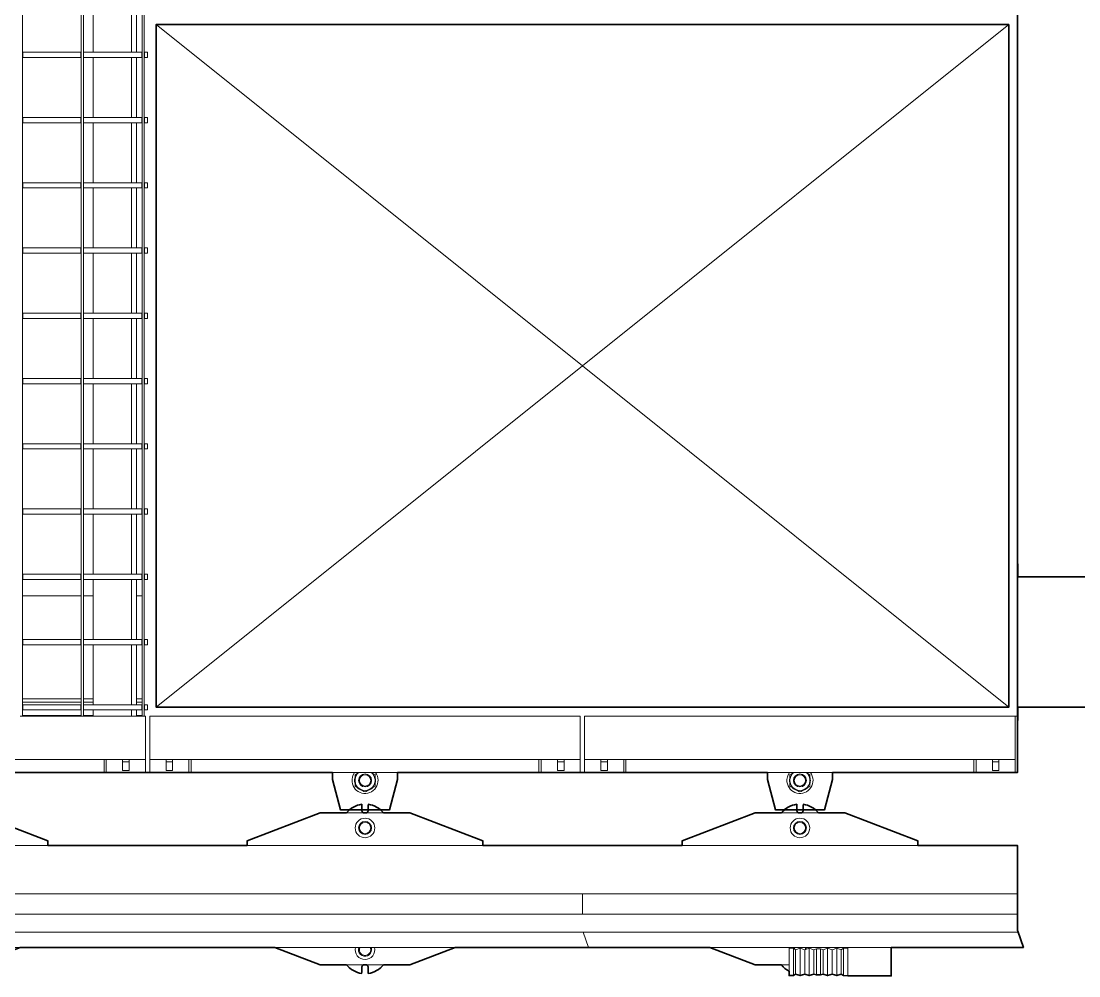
# Model space of a CAD drawing. Extents: x 28911 to 70911, y -59 to 29641.
# Drawn here: x 56482 to 58914, y 19060 to 21255 of the extents above; entities that cross this region are included whole.
import ezdxf

# ---------------------------------------------------------------- set-up
doc = ezdxf.new("R2010")
doc.units = 0
doc.header["$LTSCALE"] = 300
doc.header["$MEASUREMENT"] = 0
doc.linetypes.add('CONTINUA', pattern=[0])
for name, color, linetype, lineweight in [('21 CONTINUA 0.05', 6, 'Continuous', 9), ('22 CONTINUA 0.18', 3, 'Continuous', 18), ('23 CONTINUA 0.35', 4, 'Continuous', 35)]:
    doc.layers.add(name, color=color, linetype=linetype, lineweight=lineweight)

# ---------------------------------------------------------------- blocks, each defined once
blk = doc.blocks.new('A$C85772a73')
at = {"layer": '21 CONTINUA 0.05', "color": 7, "linetype": 'CONTINUA'}
for p, q in [((400, 138.7), (400, 201.7)), ((405, 142.1), (405, 198.2)), ((415.5, 138.7), (415.5, 201.7)), ((426, 142.1), (426, 198.2)), ((436.5, 138.7), (436.5, 201.7)), ((447, 142.1), (447, 198.2)), ((453, 140.2), (453, 200.2)), ((462, 140.2), (462, 200.2)), ((468, 142.1), (468, 198.2)), ((478.5, 138.7), (478.5, 201.7)), ((489, 142.1), (489, 198.2)), ((499.5, 138.7), (499.5, 201.7)), ((510, 142.1), (510, 198.2)), ((515, 138.7), (515, 201.7))]:
    blk.add_line(p, q, dxfattribs=at)
at = {"layer": '22 CONTINUA 0.18', "color": 7, "linetype": 'CONTINUA'}
for p, q in [((290, 202.2), (290, 137.2)), ((390, 202.2), (290, 202.2)), ((390, 137.2), (390, 202.2)), ((400, 201.7), (390, 201.7)), ((405, 198.2), (400, 201.7)), ((415.5, 201.7), (405, 198.2)), ((426, 198.2), (415.5, 201.7)), ((436.5, 201.7), (426, 198.2)), ((447, 198.2), (436.5, 201.7)), ((453, 200.2), (447, 198.2)), ((462, 200.2), (453, 200.2)), ((468, 198.2), (462, 200.2)), ((478.5, 201.7), (468, 198.2)), ((489, 198.2), (478.5, 201.7)), ((499.5, 201.7), (489, 198.2)), ((510, 198.2), (499.5, 201.7)), ((515, 201.7), (510, 198.2)), ((525, 201.7), (515, 201.7)), ((525, 170.2), (525, 201.7)), ((1491.9, 196.6), (1492.5, 196.1)), ((1492.5, 194.5), (1492.5, 183.2)), ((1507.5, 196.1), (1508.1, 196.6)), ((1507.5, 183.2), (1507.5, 194.5)), ((525, 177.2), (544.3, 177.2)), ((544.3, 177.2), (545.6, 177.2)), ((545.6, 177.2), (594.7, 177.2)), ((594.7, 177.2), (603.1, 177.2)), ((603.4, 177.1), (707.3, 136.8)), ((1292.7, 136.8), (1396.6, 177.1)), ((1396.9, 177.2), (1405.3, 177.2)), ((1405.3, 177.2), (1454.4, 177.2)), ((1454.4, 177.2), (1455.7, 177.2)), ((1455.7, 177.2), (1544.3, 177.2)), ((1544.3, 177.2), (1545.6, 177.2)), ((1545.6, 177.2), (1594.7, 177.2)), ((1594.7, 177.2), (1603.1, 177.2)), ((1603.4, 177.1), (1707.3, 136.8)), ((525, 138.7), (525, 170.2)), ((986.2, 136.8), (-13.8, 136.8)), ((-13.8, 136.8), (-0.7, 99.8)), ((290, 137.2), (290, 136.8)), ((390, 138.7), (400, 138.7)), ((390, 136.8), (390, 137.2)), ((400, 138.7), (405, 142.1)), ((405, 142.1), (415.5, 138.7)), ((415.5, 138.7), (426, 142.1)), ((426, 142.1), (436.5, 138.7)), ((436.5, 138.7), (447, 142.1)), ((447, 142.1), (453, 140.2)), ((453, 140.2), (462, 140.2)), ((462, 140.2), (468, 142.1)), ((468, 142.1), (478.5, 138.7)), ((478.5, 138.7), (489, 142.1)), ((489, 142.1), (499.5, 138.7)), ((499.5, 138.7), (510, 142.1)), ((510, 142.1), (515, 138.7)), ((515, 138.7), (525, 138.7)), ((986.2, 136.8), (998.5, 102.1)), ((2986.2, 136.8), (986.2, 136.8)), ((0, 97.8), (-0.7, 99.8)), ((0, 102.1), (6000, 102.1)), ((6000, 102.1), (0, 102.1)), ((0, -97.8), (0, 102.1)), ((0, 60.4), (1000, 60.4)), ((1000, 13.8), (1000, 60.4)), ((1000, 60.4), (3000, 60.4)), ((0, 13.8), (1000, 13.8)), ((1000, 13.8), (3000, 13.8)), ((6000, -97.8), (0, -97.8)), ((229, -98.8), (229, -107.1)), ((396.6, -172.8), (229.6, -108.1)), ((770.4, -108.1), (603.4, -172.8)), ((771, -98.8), (771, -107.1)), ((1229, -98.8), (1229, -107.1)), ((1396.6, -172.8), (1229.6, -108.1)), ((1770.4, -108.1), (1603.4, -172.8)), ((1771, -98.8), (1771, -107.1)), ((2229, -98.8), (2229, -107.1)), ((2396.6, -172.8), (2229.6, -108.1)), ((405.3, -172.8), (396.9, -172.8)), ((405.3, -172.8), (454.4, -172.8)), ((454.4, -172.8), (455.7, -172.8)), ((455.7, -172.8), (544.3, -172.8)), ((492.5, -191.8), (491.9, -192.3)), ((492.5, -178.8), (492.5, -190.2)), ((507.5, -190.2), (507.5, -178.8)), ((508.1, -192.3), (507.5, -191.8)), ((544.3, -172.8), (545.6, -172.8)), ((545.6, -172.8), (594.7, -172.8)), ((603.1, -172.8), (594.7, -172.8)), ((1405.3, -172.8), (1396.9, -172.8)), ((1405.3, -172.8), (1454.4, -172.8)), ((1454.4, -172.8), (1455.7, -172.8)), ((1455.7, -172.8), (1544.3, -172.8)), ((1492.5, -191.8), (1491.9, -192.3)), ((1492.5, -178.8), (1492.5, -190.2)), ((1507.5, -190.2), (1507.5, -178.8)), ((1508.1, -192.3), (1507.5, -191.8)), ((1544.3, -172.8), (1545.6, -172.8)), ((1545.6, -172.8), (1594.7, -172.8)), ((1603.1, -172.8), (1594.7, -172.8))]:
    blk.add_line(p, q, dxfattribs=at)
at = {"layer": '22 CONTINUA 0.18', "color": 7, "linetype": 'CONTINUA', "flags": 128}
for points in [[(477.7, 138.9), (477.9, 137.9), (478.1, 136.8)], [(514.6, 138.9), (514.6, 138.7), (514, 136.8)], [(521.9, 136.8), (522.1, 137.9), (522.2, 138.7)]]:
    blk.add_lwpolyline(points, dxfattribs=at)
at = {"layer": '22 CONTINUA 0.18', "color": 7, "linetype": 'CONTINUA'}
for centre, radius in [((500, -137.8), 22.5), ((1500, -137.8), 22.5), ((500, -137.8), 15), ((500, -137.8), 13), ((1500, -137.8), 15), ((1500, -137.8), 13)]:
    blk.add_circle(centre, radius, dxfattribs=at)
for centre, radius, start, end in [((1500, 142.1), 55, 98.4409, 140.4788), ((1500, 142.1), 55, 39.5212, 81.5591), ((500, 142.1), 55, 39.5212, 62.9643), ((603.1, 176.3), 0.83, 68.7344, 89.9491), ((1396.9, 176.3), 0.83, 90.0509, 111.2656), ((1500, 183.2), 7.5, 180, 233.1301), ((1500, 183.2), 7.5, 306.8699, 0), ((1603.1, 176.3), 0.83, 68.7344, 89.9491), ((1500, 142.1), 22.5, 90, 193.6244), ((1500, 142.1), 15, 339.3087, 180), ((1500, 142.1), 13, 335.94, 180), ((1500, 142.1), 22.5, 346.3756, 90), ((500, 142.1), 15, 185.026, 200.6913), ((500, 142.1), 13, 182.9148, 204.06), ((500, 142.1), 13, 335.94, 351.1837), ((1500, 142.1), 15, 180, 200.6913), ((1500, 142.1), 13, 180, 204.06), ((230, -98.8), 0.957, 92.9521, 182.6753), ((230, -107.2), 0.998, 178.5331, 246.8832), ((770, -98.8), 0.957, 357.3247, 87.0479), ((770, -107.2), 0.998, 293.1168, 1.4669), ((1230, -98.8), 0.957, 92.9521, 182.6753), ((1230, -107.2), 0.998, 178.5331, 246.8832), ((1770, -98.8), 0.957, 357.3247, 87.0479), ((1770, -107.2), 0.998, 293.1168, 1.4669), ((2230, -98.8), 0.957, 92.9521, 182.6753), ((2230, -107.2), 0.998, 178.5331, 246.8832), ((396.9, -172), 0.83, 248.7344, 269.9491), ((500, -137.8), 55, 219.5212, 261.5591), ((500, -178.8), 7.5, 126.8699, 180), ((500, -178.8), 7.5, 0, 53.1301), ((500, -137.8), 55, 278.4409, 320.4788), ((603.1, -172), 0.83, 270.0509, 291.2656), ((1396.9, -172), 0.83, 248.7344, 269.9491), ((1500, -137.8), 55, 219.5212, 261.5591), ((1500, -178.8), 7.5, 126.8699, 180), ((1500, -178.8), 7.5, 0, 53.1301), ((1500, -137.8), 55, 278.4409, 320.4788), ((1603.1, -172), 0.83, 270.0509, 291.2656)]:
    blk.add_arc(centre, radius, start, end, dxfattribs=at)
for points, knots in [([(1492.5, 196.1), (1492.5, 196), (1492.5, 196), (1492.5, 195.6), (1492.5, 195.1), (1492.5, 194.7), (1492.5, 194.5)], [0, 0, 0, 0, 0.2505077, 0.5001592, 0.7499619, 1, 1, 1, 1]), ([(1507.5, 194.5), (1507.5, 194.7), (1507.5, 195.1), (1507.5, 195.6), (1507.5, 196), (1507.5, 196), (1507.5, 196.1)], [0, 0, 0, 0, 0.250602, 0.500291, 0.750045, 1, 1, 1, 1]), ([(492.5, -190.2), (492.5, -190.4), (492.5, -190.8), (492.5, -191.3), (492.5, -191.7), (492.5, -191.7), (492.5, -191.8)], [0, 0, 0, 0, 0.250602, 0.500291, 0.750045, 1, 1, 1, 1]), ([(507.5, -191.8), (507.5, -191.7), (507.5, -191.7), (507.5, -191.3), (507.5, -190.8), (507.5, -190.4), (507.5, -190.2)], [0, 0, 0, 0, 0.250508, 0.500159, 0.749962, 1, 1, 1, 1]), ([(1492.5, -190.2), (1492.5, -190.4), (1492.5, -190.8), (1492.5, -191.3), (1492.5, -191.7), (1492.5, -191.7), (1492.5, -191.8)], [0, 0, 0, 0, 0.250602, 0.500291, 0.750045, 1, 1, 1, 1]), ([(1507.5, -191.8), (1507.5, -191.7), (1507.5, -191.7), (1507.5, -191.3), (1507.5, -190.8), (1507.5, -190.4), (1507.5, -190.2)], [0, 0, 0, 0, 0.250508, 0.500159, 0.749962, 1, 1, 1, 1])]:
    blk.add_open_spline(points, degree=3, knots=knots, dxfattribs=at)
at = {"layer": '23 CONTINUA 0.35', "color": 7, "linetype": 'CONTINUA'}
for points in [[(492.5, -192.3, -0.188235), (457.6, -172.8), (455.7, -172.8), (454.4, -172.8), (405.3, -172.8), (396.7, -172.8), (229, -107.9), (229, -97.8), (0, -97.8), (0, 97.8), (-0.7, 99.8), (-13.8, 136.8), (290, 136.8), (290, 137.2), (290, 202.2), (390, 202.2), (400, 201.7), (405, 198.2), (415.5, 201.7), (426, 198.2), (436.5, 201.7), (447, 198.2), (453, 200.2), (462, 200.2), (468, 198.2), (478.5, 201.7), (489, 198.2), (499.5, 201.7), (510, 198.2), (515, 201.7), (525, 201.7), (525, 191.1, -0.102648), (542.4, 177.2), (544.3, 177.2), (545.6, 177.2), (594.7, 177.2), (603.3, 177.2), (707.3, 136.8), (986.2, 136.8), (1292.7, 136.8)], [(1292.7, 136.8), (1396.7, 177.2), (1405.3, 177.2), (1454.4, 177.2), (1457.6, 177.2, -0.188235), (1492.5, 196.6), (1492.5, 183.2, 0.236068), (1495.5, 177.2), (1504.5, 177.2, 0.236068), (1507.5, 183.2), (1507.5, 194.5)], [(1507.5, 196.6, -0.188235), (1542.4, 177.2), (1544.3, 177.2), (1545.6, 177.2), (1594.7, 177.2), (1603.3, 177.2), (1707.3, 136.8), (2292.7, 136.8), (2396.7, 177.2), (2405.3, 177.2), (2454.4, 177.2), (2457.6, 177.2, -0.188235), (2492.5, 196.6), (2492.5, 183.2, 0.236068), (2495.5, 177.2), (2504.5, 177.2, 0.236068), (2507.5, 183.2), (2507.5, 194.5)], [(1492.5, -192.3, -0.188235), (1457.6, -172.8), (1455.7, -172.8), (1454.4, -172.8), (1405.3, -172.8), (1396.7, -172.8), (1229, -107.9), (1229, -97.8), (771, -97.8), (771, -107.9), (603.3, -172.8), (594.7, -172.8), (545.6, -172.8), (542.4, -172.8, -0.188235), (507.5, -192.3), (507.5, -178.8, 0.236068), (504.5, -172.8), (495.5, -172.8, 0.236068), (492.5, -178.8), (492.5, -190.2)], [(2492.5, -192.3, -0.188235), (2457.6, -172.8), (2455.7, -172.8), (2454.4, -172.8), (2405.3, -172.8), (2396.7, -172.8), (2229, -107.9), (2229, -97.8), (1771, -97.8), (1771, -107.9), (1603.3, -172.8), (1594.7, -172.8), (1545.6, -172.8), (1542.4, -172.8, -0.188235), (1507.5, -192.3), (1507.5, -178.8, 0.236068), (1504.5, -172.8), (1495.5, -172.8, 0.236068), (1492.5, -178.8), (1492.5, -190.2)]]:
    blk.add_lwpolyline(points, format="xyb", dxfattribs=at)
blk = doc.blocks.new('A$C65babe7a')
at = {"layer": '23 CONTINUA 0.35', "color": 253}
for p, q in [((-1615, 0), (-1255, 0)), ((-1615, -1), (-1615, 0)), ((-1255, 0), (-1255, -1)), ((1255, 0), (1615, 0)), ((1255, -1), (1255, 0)), ((1615, 0), (1615, -1)), ((-1585, -1), (-1615, -1)), ((-1585, -500), (-1585, -1)), ((-1285, -1), (-1285, -500)), ((-1255, -1), (-1285, -1)), ((1285, -1), (1255, -1)), ((1285, -837), (1285, -1)), ((1585, -1), (1585, -837)), ((1615, -1), (1585, -1)), ((-1615, -500), (-1585, -500)), ((-1615, -502), (-1615, -500)), ((-1585, -502), (-1615, -502)), ((-1285, -500), (-1255, -500)), ((-1255, -502), (-1285, -502)), ((-1255, -500), (-1255, -502)), ((-1136, -621), (-1133.8, -621)), ((-1136, -651), (-1136, -621)), ((-1133.8, -621), (-1133.8, -651)), ((-723.8, -621), (-721.8, -621)), ((-723.8, -651), (-723.8, -621)), ((-721.8, -621), (-721.8, -651)), ((776.2, -621), (778.2, -621)), ((776.2, -651), (776.2, -621)), ((778.2, -621), (778.2, -651)), ((-1133.8, -651), (-723.8, -651)), ((-721.8, -651), (776.2, -651)), ((1255, -837), (1285, -837)), ((1255, -839), (1255, -837)), ((1285, -839), (1255, -839)), ((1296.8, -918), (1285, -839)), ((1585, -837), (1615, -837)), ((1585, -839), (1585, -1509)), ((1615, -839), (1585, -839)), ((1615, -837), (1615, -839)), ((1166.4, -875.1), (1192.4, -860.1)), ((1193.7, -862.4), (1167.2, -877.7)), ((1192.4, -860.1), (1193.7, -862.4)), ((1167.2, -877.7), (1193.5, -953.7)), ((1193.5, -953.7), (1296.8, -918)), ((-1136, -981), (-1136, -951)), ((-1133.8, -951), (-1133.8, -981)), ((-723.8, -951), (-1133.8, -951)), ((-723.8, -981), (-723.8, -951)), ((-721.8, -951), (-721.8, -981)), ((776.2, -951), (-721.8, -951)), ((776.2, -981), (776.2, -951)), ((778.2, -951), (778.2, -981)), ((-1133.8, -981), (-1136, -981)), ((-721.8, -981), (-723.8, -981)), ((778.2, -981), (776.2, -981)), ((880.3, -1040.3), (906.6, -1025.1)), ((881.6, -1042.6), (880.3, -1040.3)), ((907.6, -1027.6), (881.6, -1042.6)), ((1185, -1509), (907.6, -1027.6)), ((1185, -1528.9), (1185, -1509)), ((1185, -1578), (1185, -1528.9)), ((1585, -1509), (1585, -1529)), ((1585, -1529), (1585, -1578)), ((1585, -1529), (1585, -1529)), ((1155, -1578), (1185, -1578)), ((1155, -1580), (1155, -1578)), ((1185, -1580), (1155, -1580)), ((1585, -1578), (1615, -1578)), ((1615, -1580), (1585, -1580)), ((1615, -1578), (1615, -1580))]:
    blk.add_line(p, q, dxfattribs=at)
for centre, radius, start, end in [((-1135, -501), 450, 180.1273, 269.8727), ((-1135, -501), 150, 180.382, 269.618), ((777.2, -1101), 450, 30.1273, 89.8727), ((777.2, -1101), 150, 30.382, 89.618)]:
    blk.add_arc(centre, radius, start, end, dxfattribs=at)
blk = doc.blocks.new('A$C17a604b0')
at = {"layer": '21 CONTINUA 0.05', "color": 253, "linetype": 'Continuous'}
for p, q in [((712.5, -1600), (712.5, 1600)), ((847.5, -1600), (847.5, 1600)), ((852.5, -1600), (852.5, 1600)), ((987.5, -1600), (987.5, 1600)), ((992.5, -1600), (992.5, 1600)), ((875, 64), (875, -74)), ((963, 64), (963, -74)), ((975, 64), (975, -74)), ((1020, -10), (2980, -1580)), ((2980, -10), (1020, -1580)), ((713, -74), (712.5, -74)), ((712.5, -86), (713, -86)), ((713, -86), (713, -74)), ((713, -74), (847, -74)), ((713, -86), (847, -86)), ((847, -86), (847, -74)), ((847.5, -74), (847, -74)), ((847, -86), (847.5, -86)), ((853, -74), (852.5, -74)), ((852.5, -86), (853, -86)), ((853, -86), (853, -74)), ((853, -74), (987, -74)), ((853, -86), (987, -86)), ((875, -86), (875, -224)), ((963, -86), (963, -224)), ((975, -86), (975, -224)), ((987, -86), (987, -74)), ((987.5, -74), (987, -74)), ((987, -86), (987.5, -86)), ((993, -74), (992.5, -74)), ((992.5, -86), (993, -86)), ((993, -86), (993, -74)), ((993, -74), (1000, -74)), ((993, -86), (1000, -86)), ((1000, -86), (1000, -74)), ((713, -224), (712.5, -224)), ((712.5, -236), (713, -236)), ((713, -236), (713, -224)), ((713, -224), (847, -224)), ((713, -236), (847, -236)), ((847, -236), (847, -224)), ((847.5, -224), (847, -224)), ((847, -236), (847.5, -236)), ((853, -224), (852.5, -224)), ((852.5, -236), (853, -236)), ((853, -236), (853, -224)), ((853, -224), (987, -224)), ((853, -236), (987, -236)), ((875, -236), (875, -374)), ((963, -236), (963, -374)), ((975, -236), (975, -374)), ((987, -236), (987, -224)), ((987.5, -224), (987, -224)), ((987, -236), (987.5, -236)), ((993, -224), (992.5, -224)), ((992.5, -236), (993, -236)), ((993, -236), (993, -224)), ((993, -224), (1000, -224)), ((993, -236), (1000, -236)), ((1000, -236), (1000, -224)), ((713, -374), (712.5, -374)), ((712.5, -386), (713, -386)), ((713, -386), (713, -374)), ((713, -374), (847, -374)), ((713, -386), (847, -386)), ((847, -386), (847, -374)), ((847.5, -374), (847, -374)), ((847, -386), (847.5, -386)), ((853, -374), (852.5, -374)), ((852.5, -386), (853, -386)), ((853, -386), (853, -374)), ((853, -374), (987, -374)), ((853, -386), (987, -386)), ((875, -386), (875, -524)), ((963, -386), (963, -524)), ((975, -386), (975, -524)), ((987, -386), (987, -374)), ((987.5, -374), (987, -374)), ((987, -386), (987.5, -386)), ((993, -374), (992.5, -374)), ((992.5, -386), (993, -386)), ((993, -374), (1000, -374)), ((993, -386), (993, -374)), ((993, -386), (1000, -386)), ((1000, -386), (1000, -374)), ((713, -524), (712.5, -524)), ((713, -536), (713, -524)), ((713, -524), (847, -524)), ((847, -536), (847, -524)), ((847.5, -524), (847, -524)), ((853, -524), (852.5, -524)), ((853, -536), (853, -524)), ((853, -524), (987, -524)), ((987, -536), (987, -524)), ((987.5, -524), (987, -524)), ((993, -524), (992.5, -524)), ((993, -524), (1000, -524)), ((993, -536), (993, -524)), ((1000, -536), (1000, -524)), ((712.5, -536), (713, -536)), ((713, -536), (847, -536)), ((847, -536), (847.5, -536)), ((852.5, -536), (853, -536)), ((853, -536), (987, -536)), ((875, -536), (875, -674)), ((963, -536), (963, -674)), ((975, -536), (975, -674)), ((987, -536), (987.5, -536)), ((992.5, -536), (993, -536)), ((993, -536), (1000, -536)), ((713, -674), (712.5, -674)), ((713, -686), (713, -674)), ((713, -674), (847, -674)), ((847, -686), (847, -674)), ((847.5, -674), (847, -674)), ((853, -674), (852.5, -674)), ((853, -686), (853, -674)), ((853, -674), (987, -674)), ((987, -686), (987, -674)), ((987.5, -674), (987, -674)), ((993, -674), (992.5, -674)), ((993, -674), (1000, -674)), ((993, -686), (993, -674)), ((1000, -686), (1000, -674)), ((712.5, -686), (713, -686)), ((713, -686), (847, -686)), ((847, -686), (847.5, -686)), ((852.5, -686), (853, -686)), ((853, -686), (987, -686)), ((875, -686), (875, -824)), ((963, -686), (963, -824)), ((975, -686), (975, -824)), ((987, -686), (987.5, -686)), ((992.5, -686), (993, -686)), ((993, -686), (1000, -686)), ((713, -824), (712.5, -824)), ((713, -836), (713, -824)), ((713, -824), (847, -824)), ((847, -836), (847, -824)), ((847.5, -824), (847, -824)), ((853, -824), (852.5, -824)), ((853, -836), (853, -824)), ((853, -824), (987, -824)), ((987, -836), (987, -824)), ((987.5, -824), (987, -824)), ((993, -824), (992.5, -824)), ((993, -824), (1000, -824)), ((993, -836), (993, -824)), ((1000, -836), (1000, -824)), ((712.5, -836), (713, -836)), ((713, -836), (847, -836)), ((847, -836), (847.5, -836)), ((852.5, -836), (853, -836)), ((853, -836), (987, -836)), ((875, -836), (875, -974)), ((963, -836), (963, -974)), ((975, -836), (975, -974)), ((987, -836), (987.5, -836)), ((992.5, -836), (993, -836)), ((993, -836), (1000, -836)), ((713, -974), (712.5, -974)), ((712.5, -986), (713, -986)), ((713, -986), (713, -974)), ((713, -974), (847, -974)), ((713, -986), (847, -986)), ((847, -986), (847, -974)), ((847.5, -974), (847, -974)), ((847, -986), (847.5, -986)), ((853, -974), (852.5, -974)), ((852.5, -986), (853, -986)), ((853, -986), (853, -974)), ((853, -974), (987, -974)), ((853, -986), (987, -986)), ((875, -986), (875, -1124)), ((963, -986), (963, -1124)), ((975, -986), (975, -1124)), ((987, -986), (987, -974)), ((987.5, -974), (987, -974)), ((987, -986), (987.5, -986)), ((993, -974), (992.5, -974)), ((992.5, -986), (993, -986)), ((993, -974), (1000, -974)), ((993, -986), (993, -974)), ((993, -986), (1000, -986)), ((1000, -986), (1000, -974)), ((713, -1124), (712.5, -1124)), ((712.5, -1136), (713, -1136)), ((713, -1136), (713, -1124)), ((713, -1124), (847, -1124)), ((713, -1136), (847, -1136)), ((847, -1136), (847, -1124)), ((847.5, -1124), (847, -1124)), ((847, -1136), (847.5, -1136)), ((853, -1124), (852.5, -1124)), ((852.5, -1136), (853, -1136)), ((853, -1136), (853, -1124)), ((853, -1124), (987, -1124)), ((853, -1136), (987, -1136)), ((875, -1136), (875, -1274)), ((963, -1136), (963, -1274)), ((975, -1136), (975, -1274)), ((987, -1136), (987, -1124)), ((987.5, -1124), (987, -1124)), ((987, -1136), (987.5, -1136)), ((993, -1124), (992.5, -1124)), ((992.5, -1136), (993, -1136)), ((993, -1136), (993, -1124)), ((993, -1124), (1000, -1124)), ((993, -1136), (1000, -1136)), ((1000, -1136), (1000, -1124)), ((713, -1274), (712.5, -1274)), ((712.5, -1286), (713, -1286)), ((713, -1286), (713, -1274)), ((713, -1274), (847, -1274)), ((713, -1286), (847, -1286)), ((847, -1286), (847, -1274)), ((847.5, -1274), (847, -1274)), ((847, -1286), (847.5, -1286)), ((853, -1274), (852.5, -1274)), ((852.5, -1286), (853, -1286)), ((853, -1286), (853, -1274)), ((853, -1274), (987, -1274)), ((853, -1286), (987, -1286)), ((875, -1286), (875, -1424)), ((963, -1286), (963, -1424)), ((975, -1286), (975, -1424)), ((987, -1286), (987, -1274)), ((987.5, -1274), (987, -1274)), ((987, -1286), (987.5, -1286)), ((993, -1274), (992.5, -1274)), ((992.5, -1286), (993, -1286)), ((993, -1286), (993, -1274)), ((993, -1274), (1000, -1274)), ((993, -1286), (1000, -1286)), ((1000, -1286), (1000, -1274)), ((847.5, -1324), (712.5, -1324)), ((875, -1324), (852.5, -1324)), ((987.5, -1324), (975, -1324)), ((3000, -1424), (3000, -1329.2)), ((713, -1424), (712.5, -1424)), ((713, -1436), (713, -1424)), ((713, -1424), (847, -1424)), ((847, -1436), (847, -1424)), ((847.5, -1424), (847, -1424)), ((853, -1424), (852.5, -1424)), ((853, -1436), (853, -1424)), ((853, -1424), (987, -1424)), ((987, -1436), (987, -1424)), ((987.5, -1424), (987, -1424)), ((993, -1424), (992.5, -1424)), ((993, -1424), (1000, -1424)), ((993, -1436), (993, -1424)), ((1000, -1436), (1000, -1424)), ((712.5, -1436), (713, -1436)), ((713, -1436), (847, -1436)), ((847, -1436), (847.5, -1436)), ((852.5, -1436), (853, -1436)), ((853, -1436), (987, -1436)), ((875, -1436), (875, -1574)), ((963, -1436), (963, -1574)), ((975, -1436), (975, -1574)), ((987, -1436), (987.5, -1436)), ((992.5, -1436), (993, -1436)), ((993, -1436), (1000, -1436)), ((712.5, -1560.3), (847.5, -1560.3)), ((847.5, -1568.1), (712.5, -1568.1)), ((713, -1574), (712.5, -1574)), ((713, -1586), (713, -1574)), ((713, -1574), (847, -1574)), ((847, -1586), (847, -1574)), ((847.5, -1574), (847, -1574)), ((852.5, -1560.3), (875, -1560.3)), ((875, -1568.1), (852.5, -1568.1)), ((853, -1574), (852.5, -1574)), ((853, -1586), (853, -1574)), ((853, -1574), (987, -1574)), ((975, -1560.3), (987.5, -1560.3)), ((987.5, -1568.1), (975, -1568.1)), ((987, -1586), (987, -1574)), ((987.5, -1574), (987, -1574)), ((993, -1574), (992.5, -1574)), ((993, -1574), (1000, -1574)), ((993, -1586), (993, -1574)), ((1000, -1586), (1000, -1574)), ((712.5, -1586), (713, -1586)), ((713, -1586), (847, -1586)), ((847, -1586), (847.5, -1586)), ((852.5, -1586), (853, -1586)), ((853, -1586), (987, -1586)), ((875, -1586), (875, -1600)), ((963, -1586), (963, -1600)), ((975, -1586), (975, -1600)), ((987, -1586), (987.5, -1586)), ((992.5, -1586), (993, -1586)), ((993, -1586), (1000, -1586)), ((3000, -1587), (3000, -1596))]:
    blk.add_line(p, q, dxfattribs=at)
at = {"layer": '22 CONTINUA 0.18', "color": 7, "linetype": 'Continuous'}
for p, q in [((3000, 1730), (3000, -1730)), ((995, -1692.9), (995, -1607.1)), ((1005, -1692.9), (1005, -1607.1)), ((1995, -1692.9), (1995, -1607.1)), ((2005, -1692.9), (2005, -1607.1)), ((2995, -1692.9), (2995, -1607.1)), ((5, -1700), (995, -1700)), ((900, -1700), (900, -1730)), ((905, -1730), (905, -1700)), ((957.5, -1700), (942.5, -1700)), ((942.5, -1700), (942.5, -1705)), ((957.5, -1700), (957.5, -1705)), ((995, -1700), (995, -1692.9)), ((995, -1700), (995, -1730)), ((1005, -1700), (1005, -1692.9)), ((1005, -1700), (1995, -1700)), ((1005, -1730), (1005, -1700)), ((1042.5, -1700), (1057.5, -1700)), ((1042.5, -1700), (1042.5, -1705)), ((1057.5, -1700), (1057.5, -1705)), ((1095, -1700), (1095, -1730)), ((1100, -1730), (1100, -1700)), ((1900, -1700), (1900, -1730)), ((1905, -1730), (1905, -1700)), ((1957.5, -1700), (1942.5, -1700)), ((1942.5, -1700), (1942.5, -1705)), ((1957.5, -1700), (1957.5, -1705)), ((1995, -1700), (1995, -1692.9)), ((1995, -1700), (1995, -1730)), ((2005, -1700), (2005, -1692.9)), ((2005, -1700), (2995, -1700)), ((2005, -1730), (2005, -1700)), ((2042.5, -1700), (2057.5, -1700)), ((2042.5, -1700), (2042.5, -1705)), ((2057.5, -1700), (2057.5, -1705)), ((2095, -1700), (2095, -1730)), ((2100, -1730), (2100, -1700)), ((2900, -1700), (2900, -1730)), ((2905, -1730), (2905, -1700)), ((2957.5, -1700), (2942.5, -1700)), ((2942.5, -1700), (2942.5, -1705)), ((2957.5, -1700), (2957.5, -1705)), ((2995, -1700), (2995, -1692.9)), ((2995, -1700), (2995, -1730)), ((957.5, -1705), (942.5, -1705)), ((942.5, -1705), (942.5, -1725)), ((957.5, -1725), (942.5, -1725)), ((957.5, -1705), (957.5, -1725)), ((1042.5, -1705), (1057.5, -1705)), ((1042.5, -1705), (1042.5, -1725)), ((1042.5, -1725), (1057.5, -1725)), ((1057.5, -1705), (1057.5, -1725)), ((1957.5, -1705), (1942.5, -1705)), ((1942.5, -1705), (1942.5, -1725)), ((1957.5, -1725), (1942.5, -1725)), ((1957.5, -1705), (1957.5, -1725)), ((2042.5, -1705), (2057.5, -1705)), ((2042.5, -1705), (2042.5, -1725)), ((2042.5, -1725), (2057.5, -1725)), ((2057.5, -1705), (2057.5, -1725)), ((2957.5, -1705), (2942.5, -1705)), ((2942.5, -1705), (2942.5, -1725)), ((2957.5, -1725), (2942.5, -1725)), ((2957.5, -1705), (2957.5, -1725)), ((100, -1730), (900, -1730)), ((900, -1730), (905, -1730)), ((995, -1730), (905, -1730)), ((995, -1730), (1005, -1730)), ((1095, -1730), (1005, -1730)), ((1095, -1730), (1100, -1730)), ((1100, -1730), (1900, -1730)), ((1425, -1746), (1425, -1730)), ((1443.8, -1816), (1425, -1746)), ((1477, -1750.1), (1477, -1745.9)), ((1482.9, -1731.1), (1484.1, -1730)), ((1523, -1745.9), (1523, -1750.1)), ((1575, -1746), (1556.2, -1816)), ((1575, -1730), (1575, -1746)), ((1900, -1730), (1905, -1730)), ((1995, -1730), (1905, -1730)), ((1995, -1730), (2005, -1730)), ((2095, -1730), (2005, -1730)), ((2095, -1730), (2100, -1730)), ((2100, -1730), (2900, -1730)), ((2425, -1746), (2425, -1730)), ((2443.8, -1816), (2425, -1746)), ((2477, -1750.1), (2477, -1745.9)), ((2482.9, -1731.1), (2484.1, -1730)), ((2523, -1745.9), (2523, -1750.1)), ((2575, -1746), (2556.2, -1816)), ((2575, -1730), (2575, -1746)), ((2900, -1730), (2905, -1730)), ((2995, -1730), (2905, -1730)), ((2995, -1730), (3000, -1730)), ((1490.3, -1769), (1486.7, -1766.9)), ((1513.3, -1766.9), (1509.7, -1769)), ((2490.3, -1769), (2486.7, -1766.9)), ((2513.3, -1766.9), (2509.7, -1769)), ((1556.2, -1816), (1443.8, -1816)), ((2556.2, -1816), (2443.8, -1816))]:
    blk.add_line(p, q, dxfattribs=at)
at = {"layer": '22 CONTINUA 0.18', "color": 253, "linetype": 'Continuous'}
for p, q in [((712.5, -1600), (707.5, -1600)), ((712.5, -1599), (847.5, -1599)), ((712.5, -1600), (847.5, -1600)), ((852.5, -1600), (847.5, -1600)), ((852.5, -1599), (875, -1599)), ((852.5, -1600), (916.7, -1600)), ((939.4, -1600), (916.7, -1600)), ((963, -1600), (939.4, -1600)), ((963, -1600), (987.5, -1600)), ((987.5, -1599), (975, -1599)), ((992.5, -1600), (987.5, -1600)), ((992.5, -1600), (995, -1600)), ((995, -1607.1), (995, -1600)), ((1005, -1600), (1037, -1600)), ((1005, -1607.1), (1005, -1600)), ((1037, -1600), (1060.6, -1600)), ((1060.6, -1600), (1083.3, -1600)), ((1083.3, -1600), (1147.5, -1600)), ((1152.5, -1600), (1147.5, -1600)), ((1152.5, -1600), (1287.5, -1600)), ((1292.5, -1600), (1287.5, -1600)), ((1292.5, -1600), (1427.5, -1600)), ((1432.5, -1600), (1427.5, -1600)), ((1432.5, -1600), (1477.2, -1600)), ((1522.8, -1600), (1477.2, -1600)), ((1522.8, -1600), (1567.5, -1600)), ((1572.5, -1600), (1567.5, -1600)), ((1572.5, -1600), (1707.5, -1600)), ((1712.5, -1600), (1707.5, -1600)), ((1712.5, -1600), (1847.5, -1600)), ((1852.5, -1600), (1847.5, -1600)), ((1852.5, -1600), (1916.7, -1600)), ((1939.4, -1600), (1916.7, -1600)), ((1963, -1600), (1939.4, -1600)), ((1963, -1600), (1987.5, -1600)), ((1992.5, -1600), (1987.5, -1600)), ((1992.5, -1600), (1995, -1600)), ((1995, -1607.1), (1995, -1600)), ((2005, -1600), (2037, -1600)), ((2005, -1607.1), (2005, -1600)), ((2037, -1600), (2060.6, -1600)), ((2060.6, -1600), (2083.3, -1600)), ((2083.3, -1600), (2147.5, -1600)), ((2152.5, -1600), (2147.5, -1600)), ((2152.5, -1600), (2287.5, -1600)), ((2292.5, -1600), (2287.5, -1600)), ((2292.5, -1600), (2427.5, -1600)), ((2432.5, -1600), (2427.5, -1600)), ((2432.5, -1600), (2477.2, -1600)), ((2522.8, -1600), (2477.2, -1600)), ((2522.8, -1600), (2567.5, -1600)), ((2572.5, -1600), (2567.5, -1600)), ((2572.5, -1600), (2707.5, -1600)), ((2712.5, -1600), (2707.5, -1600)), ((2712.5, -1600), (2847.5, -1600)), ((2852.5, -1600), (2847.5, -1600)), ((2852.5, -1600), (2916.7, -1600)), ((2939.4, -1600), (2916.7, -1600)), ((2963, -1600), (2939.4, -1600)), ((2963, -1600), (2987.5, -1600)), ((2992.5, -1600), (2987.5, -1600)), ((2992.5, -1600), (3000, -1600)), ((2995, -1607.1), (2995, -1600))]:
    blk.add_line(p, q, dxfattribs=at)
at = {"layer": '22 CONTINUA 0.18', "color": 7, "linetype": 'Continuous', "flags": 128}
for points in [[(1476.8, -1754.3), (1476.7, -1753.6), (1476.2, -1750.7)], [(1515.9, -1730), (1516.9, -1731), (1517.1, -1731.2)], [(2476.8, -1754.3), (2476.7, -1753.6), (2476.2, -1750.7)], [(2515.9, -1730), (2516.9, -1731), (2517.1, -1731.2)]]:
    blk.add_lwpolyline(points, dxfattribs=at)
at = {"layer": '22 CONTINUA 0.18', "color": 7, "linetype": 'Continuous'}
for centre, radius in [((1500, -1748), 15), ((1500, -1748), 13), ((2500, -1748), 15), ((2500, -1748), 13)]:
    blk.add_circle(centre, radius, dxfattribs=at)
for centre, radius, start, end in [((1500, -1748), 30, 143.1301, 186.4252), ((1500, -1748), 30, 186.4252, 36.8699), ((1500, -1748), 24, 164.8613, 186.4252), ((1500, -1748), 23.1, 128.7922, 174.8284), ((1500, -1748), 23.1, 185.1716, 234.8284), ((1500, -1748), 23.1, 305.1716, 354.8284), ((1500, -1748), 23.1, 5.1716, 51.2078), ((1500, -1748), 24, 344.8616, 15.2291), ((2500, -1748), 30, 143.1301, 186.4252), ((2500, -1748), 30, 186.4252, 36.8699), ((2500, -1748), 24, 164.8613, 186.4252), ((2500, -1748), 23.1, 128.7922, 174.8284), ((2500, -1748), 23.1, 185.1716, 234.8284), ((2500, -1748), 23.1, 305.1716, 354.8284), ((2500, -1748), 23.1, 5.1716, 51.2078), ((2500, -1748), 24, 344.8616, 15.2291), ((1500, -1748), 24, 224.4822, 256.3361), ((1500, -1748), 23.1, 245.1716, 294.8284), ((1500, -1748), 24, 283.4464, 315.352), ((2500, -1748), 24, 224.4822, 256.3361), ((2500, -1748), 23.1, 245.1716, 294.8284), ((2500, -1748), 24, 283.4464, 315.352)]:
    blk.add_arc(centre, radius, start, end, dxfattribs=at)
for points, knots in [([(1485.2, -1730), (1484.1, -1730.6), (1481.3, -1732.2), (1478.6, -1733.8), (1477, -1734.7)], [0, 0, 0, 0, 0.403896, 1, 1, 1, 1]), ([(1477, -1734.7), (1477, -1736.5), (1477, -1740.2), (1477, -1744), (1477, -1745.9)], [0, 0, 0, 0, 0.496994, 1, 1, 1, 1]), ([(1477, -1750.1), (1477, -1752), (1477, -1755.8), (1477, -1759.4), (1477, -1761.3)], [0, 0, 0, 0, 0.496394, 1, 1, 1, 1]), ([(1523, -1734.7), (1521.4, -1733.8), (1518.7, -1732.3), (1516, -1730.7), (1514.8, -1730)], [0, 0, 0, 0, 0.588288, 1, 1, 1, 1]), ([(1523, -1745.9), (1523, -1744), (1523, -1740.2), (1523, -1736.6), (1523, -1734.7)], [0, 0, 0, 0, 0.496394, 1, 1, 1, 1]), ([(1523, -1761.3), (1523, -1759.5), (1523, -1755.8), (1523, -1752), (1523, -1750.1)], [0, 0, 0, 0, 0.496994, 1, 1, 1, 1]), ([(2485.2, -1730), (2484.1, -1730.6), (2481.3, -1732.2), (2478.6, -1733.8), (2477, -1734.7)], [0, 0, 0, 0, 0.403896, 1, 1, 1, 1]), ([(2477, -1734.7), (2477, -1736.5), (2477, -1740.2), (2477, -1744), (2477, -1745.9)], [0, 0, 0, 0, 0.496994, 1, 1, 1, 1]), ([(2477, -1750.1), (2477, -1752), (2477, -1755.8), (2477, -1759.4), (2477, -1761.3)], [0, 0, 0, 0, 0.496394, 1, 1, 1, 1]), ([(2523, -1734.7), (2521.4, -1733.8), (2518.7, -1732.3), (2516, -1730.7), (2514.8, -1730)], [0, 0, 0, 0, 0.588288, 1, 1, 1, 1]), ([(2523, -1745.9), (2523, -1744), (2523, -1740.2), (2523, -1736.6), (2523, -1734.7)], [0, 0, 0, 0, 0.496394, 1, 1, 1, 1]), ([(2523, -1761.3), (2523, -1759.5), (2523, -1755.8), (2523, -1752), (2523, -1750.1)], [0, 0, 0, 0, 0.496994, 1, 1, 1, 1]), ([(1477, -1761.3), (1478.6, -1762.2), (1481.8, -1764), (1485, -1765.9), (1486.7, -1766.9)], [0, 0, 0, 0, 0.496994, 1, 1, 1, 1]), ([(1490.3, -1769), (1491.9, -1769.9), (1495.2, -1771.8), (1498.4, -1773.6), (1500, -1774.6)], [0, 0, 0, 0, 0.496394, 1, 1, 1, 1]), ([(1500, -1774.6), (1501.6, -1773.6), (1504.8, -1771.8), (1508, -1769.9), (1509.7, -1769)], [0, 0, 0, 0, 0.496994, 1, 1, 1, 1]), ([(1513.3, -1766.9), (1514.9, -1765.9), (1518.2, -1764), (1521.4, -1762.2), (1523, -1761.3)], [0, 0, 0, 0, 0.496394, 1, 1, 1, 1]), ([(2477, -1761.3), (2478.6, -1762.2), (2481.8, -1764), (2485, -1765.9), (2486.7, -1766.9)], [0, 0, 0, 0, 0.496994, 1, 1, 1, 1]), ([(2490.3, -1769), (2491.9, -1769.9), (2495.2, -1771.8), (2498.4, -1773.6), (2500, -1774.6)], [0, 0, 0, 0, 0.496394, 1, 1, 1, 1]), ([(2500, -1774.6), (2501.6, -1773.6), (2504.8, -1771.8), (2508, -1769.9), (2509.7, -1769)], [0, 0, 0, 0, 0.496994, 1, 1, 1, 1]), ([(2513.3, -1766.9), (2514.9, -1765.9), (2518.2, -1764), (2521.4, -1762.2), (2523, -1761.3)], [0, 0, 0, 0, 0.496394, 1, 1, 1, 1])]:
    blk.add_open_spline(points, degree=3, knots=knots, dxfattribs=at)
at = {"layer": '23 CONTINUA 0.35', "color": 7}
blk.add_lwpolyline([(3000, 1730), (3000, -1730), (2575, -1730), (2575, -1746), (2556.2, -1816), (2443.8, -1816), (2425, -1746), (2425, -1730), (1575, -1730), (1575, -1746), (1556.2, -1816), (1443.8, -1816), (1425, -1746), (1425, -1730), (575, -1730)], dxfattribs=at)
at = {"layer": '23 CONTINUA 0.35', "color": 253}
blk.add_lwpolyline([(2980, -10), (1020, -10), (1020, -1580), (2980, -1580)], close=True, dxfattribs=at)

msp = doc.modelspace()

# ---------------------------------------------------------------- block references
at = {"layer": '23 CONTINUA 0.35'}
msp.add_blockref('A$C17a604b0', (55772.732, 21257.689), dxfattribs=at)
at = {"layer": '23 CONTINUA 0.35', "xscale": -1, "rotation": 90}
msp.add_blockref('A$C65babe7a', (58772.732, 21262.689), dxfattribs=at)
at = {"layer": '23 CONTINUA 0.35', "rotation": 180}
msp.add_blockref('A$C85772a73', (58772.732, 19262.539), dxfattribs=at)

doc.saveas('drawing.dxf')
